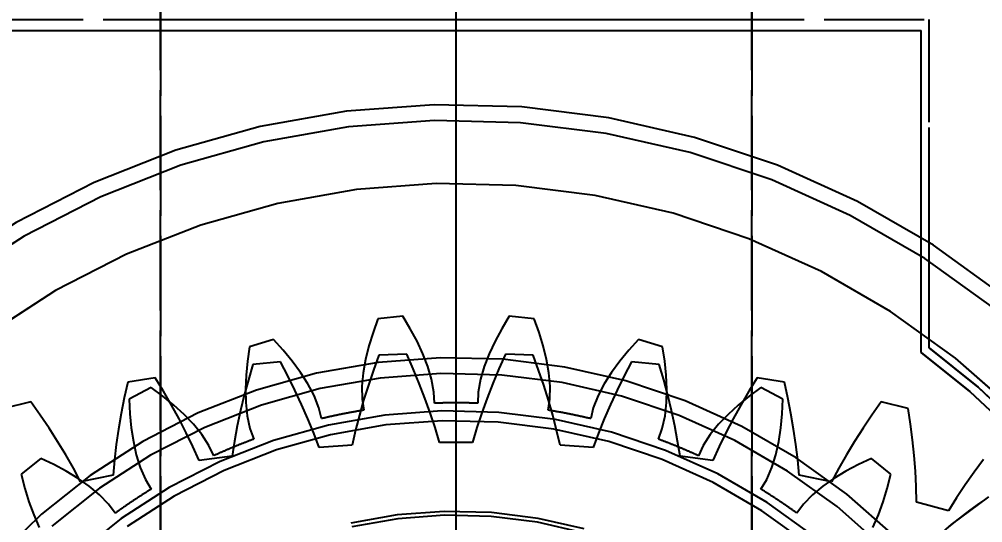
# Model space of a CAD drawing. Header units: millimetres. Extents: x -9 to 243, y -53 to 196.
# Drawn here: x 19.71 to 31.93, y 151.55 to 157.94 of the extents above; entities that cross this region are included whole.
import ezdxf

# ---------------------------------------------------------------- set-up
doc = ezdxf.new("R2010")
doc.units = ezdxf.units.MM
doc.linetypes.add('DASHED', pattern=[1.524, 1.27, -0.254])
for name, color, linetype in [('DIMS', 3, 'CONTINUOUS'), ('HIDDEN', 8, 'DASHED'), ('VISIBLE', 7, 'CONTINUOUS')]:
    doc.layers.add(name, color=color, linetype=linetype)
doc.styles.add('OpenSansCondensed-Light', font='OpenSansCondensed-Light.ttf')
doc.dimstyles.new('EZDXF', dxfattribs={"dimtxt": 0.25, "dimasz": 0.175, "dimexe": 0.375, "dimexo": 0.125, "dimgap": 0.1, "dimtad": 1, "dimlfac": 100, "dimzin": 12, "dimdsep": 46, "dimtxsty": 'OpenSansCondensed-Light', "dimblk": 'ARCHTICK', "dimcen": 2.5, "dimazin": 3, "dimtfac": 0.5, "dimtmove": 2, "dimatfit": 3})

# ---------------------------------------------------------------- blocks, each defined once
blk = doc.blocks.new('_ARCHTICK')
at = {"color": 0, "linetype": 'BYBLOCK', "const_width": 0.15}
blk.add_lwpolyline([(-0.5, -0.5), (0.5, 0.5)], dxfattribs=at)

msp = doc.modelspace()

# ---------------------------------------------------------------- linework, layer by layer
at = {"layer": 'HIDDEN'}
for points in [[(21.5, 157.94), (21.5, 158.24)], [(21.5, 158.24), (21.5, 151.2)], [(29, 158.24), (29, 151.2)], [(29, 157.94), (29, 158.24)], [(19.25, 157.94), (31.25, 157.94)], [(19.25, 157.94), (31.25, 157.94)], [(21.5, 151.2), (21.5, 157.94)], [(21.5, 157.94), (29, 157.94)], [(21.5, 157.94), (29, 157.94)], [(29, 151.2), (29, 157.94)], [(31.25, 155.10987), (31.25, 157.94)], [(31.25, 153.77487), (31.25, 157.94)], [(19.35, 157.8), (31.15, 157.8)], [(31.15, 153.71202), (31.15, 157.8)], [(32.20815, 154.42524), (31.30482, 155.07469), (30.34131, 155.63097), (29.32721, 156.08855), (28.27258, 156.44289), (27.18791, 156.69045), (26.08399, 156.82879), (24.97177, 156.85653), (23.86232, 156.77339), (22.76667, 156.5802), (21.69569, 156.27887), (20.66004, 155.87241), (19.67, 155.36484), (18.73542, 154.76123), (17.86559, 154.06756), (17.06914, 153.29073), (16.354, 152.43846), (15.72727, 151.51922)], [(32.08345, 154.26887), (31.19631, 154.90668), (30.25007, 155.453), (29.25414, 155.90238), (28.21841, 156.25036), (27.15318, 156.49349), (26.06904, 156.62935), (24.97676, 156.65659), (23.88719, 156.57494), (22.81117, 156.38521), (21.75939, 156.08928), (20.74229, 155.6901), (19.77, 155.19164), (18.85217, 154.59884), (17.99792, 153.9176), (17.21575, 153.15469), (16.51343, 152.3177), (15.89793, 151.41493)], [(32.34409, 152.97321), (31.58466, 153.64341), (30.76227, 154.23466), (29.8851, 154.7411), (28.96186, 155.15768), (28.00174, 155.48026), (27.01427, 155.70565), (26.00926, 155.83159), (24.9967, 155.85684), (23.98667, 155.78115), (22.98919, 155.60527), (22.01418, 155.33094), (21.07132, 154.9609), (20.17, 154.49882), (19.31916, 153.94929), (18.52727, 153.31778), (17.80219, 152.61056), (17.15113, 151.83465), (16.58056, 150.99778)], [(31.25, 153.89912), (31.25, 154.87178)], [(24.25857, 154.14198), (24.1966, 153.96943)], [(24.25857, 154.14198), (24.1966, 153.96943)], [(24.57543, 154.17319), (24.25857, 154.14198)], [(24.57543, 154.17319), (24.25857, 154.14198)], [(24.66988, 154.01605), (24.57543, 154.17319)], [(24.66988, 154.01605), (24.57543, 154.17319)], [(25.92457, 154.17319), (25.83012, 154.01605)], [(25.92457, 154.17319), (25.83012, 154.01605)], [(26.24143, 154.14198), (25.92457, 154.17319)], [(26.24143, 154.14198), (25.92457, 154.17319)], [(26.3034, 153.96943), (26.24143, 154.14198)], [(26.3034, 153.96943), (26.24143, 154.14198)], [(24.75459, 153.85748), (24.66988, 154.01605)], [(24.75459, 153.85748), (24.66988, 154.01605)], [(25.83012, 154.01605), (25.74541, 153.85748)], [(25.83012, 154.01605), (25.74541, 153.85748)], [(22.93535, 153.87878), (22.63067, 153.78635)], [(22.93535, 153.87878), (22.63067, 153.78635)], [(23.05864, 153.74308), (22.93535, 153.87878)], [(23.05864, 153.74308), (22.93535, 153.87878)], [(24.1966, 153.96943), (24.14445, 153.79739)], [(24.1966, 153.96943), (24.14445, 153.79739)], [(26.35555, 153.79739), (26.3034, 153.96943)], [(26.35555, 153.79739), (26.3034, 153.96943)], [(27.56465, 153.87878), (27.44136, 153.74308)], [(27.56465, 153.87878), (27.44136, 153.74308)], [(27.86933, 153.78635), (27.56465, 153.87878)], [(27.86933, 153.78635), (27.56465, 153.87878)], [(22.63067, 153.78635), (22.60355, 153.60503)], [(22.63067, 153.78635), (22.60355, 153.60503)], [(23.17266, 153.60409), (23.05864, 153.74308)], [(23.17266, 153.60409), (23.05864, 153.74308)], [(24.14445, 153.79739), (24.10281, 153.62618)], [(24.14445, 153.79739), (24.10281, 153.62618)], [(24.82883, 153.69769), (24.75459, 153.85748)], [(24.82883, 153.69769), (24.75459, 153.85748)], [(25.74541, 153.85748), (25.67117, 153.69769)], [(25.74541, 153.85748), (25.67117, 153.69769)], [(26.39719, 153.62618), (26.35555, 153.79739)], [(26.39719, 153.62618), (26.35555, 153.79739)], [(27.44136, 153.74308), (27.32734, 153.60409)], [(27.44136, 153.74308), (27.32734, 153.60409)], [(27.89645, 153.60503), (27.86933, 153.78635)], [(27.89645, 153.60503), (27.86933, 153.78635)], [(32.70194, 138.94188), (33.21478, 139.55461), (33.67737, 140.2061), (34.0868, 140.89224), (34.44049, 141.60872), (34.73619, 142.35101), (34.97206, 143.11442), (35.14659, 143.89415), (35.25869, 144.68526), (35.30765, 145.48278), (35.29317, 146.28167), (35.21533, 147.07689), (35.07462, 147.86342), (34.87194, 148.6363), (34.60856, 149.39066), (34.28614, 150.12174), (33.90671, 150.82493), (33.47268, 151.49578), (32.98678, 152.13008), (32.45206, 152.72381), (31.87192, 153.27323), (31.25, 153.77487)], [(30.80098, 151.39114), (30.20674, 151.91556), (29.56324, 152.37821), (28.87687, 152.77448), (28.15446, 153.10045), (27.40318, 153.35286), (26.6305, 153.52922), (25.8441, 153.62777), (25.0518, 153.64753), (24.26147, 153.5883), (23.48096, 153.45068), (22.71803, 153.23602), (21.98027, 152.94647), (21.275, 152.5849), (20.60924, 152.15491), (19.9896, 151.66076), (19.42224, 151.10737)], [(30.80098, 151.39114), (30.20674, 151.91556), (29.56324, 152.37821), (28.87687, 152.77448), (28.15446, 153.10045), (27.40318, 153.35286), (26.6305, 153.52922), (25.8441, 153.62777), (25.0518, 153.64753), (24.26147, 153.5883), (23.48096, 153.45068), (22.71803, 153.23602), (21.98027, 152.94647), (21.275, 152.5849), (20.60924, 152.15491), (19.9896, 151.66076), (19.42224, 151.10737)], [(24.10281, 153.62618), (24.07275, 153.45619)], [(24.10281, 153.62618), (24.07275, 153.45619)], [(24.27243, 153.68008), (24.20269, 153.48946)], [(24.27243, 153.68008), (24.20269, 153.48946)], [(24.6237, 153.69183), (24.27243, 153.68008)], [(24.6237, 153.69183), (24.27243, 153.68008)], [(24.70601, 153.50629), (24.6237, 153.69183)], [(24.70601, 153.50629), (24.6237, 153.69183)], [(24.89147, 153.53683), (24.82883, 153.69769)], [(24.89147, 153.53683), (24.82883, 153.69769)], [(25.67117, 153.69769), (25.60853, 153.53683)], [(25.67117, 153.69769), (25.60853, 153.53683)], [(25.8763, 153.69183), (25.79399, 153.50629)], [(25.8763, 153.69183), (25.79399, 153.50629)], [(26.22757, 153.68008), (25.8763, 153.69183)], [(26.22757, 153.68008), (25.8763, 153.69183)], [(26.29731, 153.48946), (26.22757, 153.68008)], [(26.29731, 153.48946), (26.22757, 153.68008)], [(26.42725, 153.45619), (26.39719, 153.62618)], [(26.42725, 153.45619), (26.39719, 153.62618)], [(32.07613, 138.46077), (32.63003, 139.02635), (33.13722, 139.63417), (33.59448, 140.2804), (33.99892, 140.96093), (34.34798, 141.67146), (34.63945, 142.40748), (34.87149, 143.16436), (35.04261, 143.93728), (35.15176, 144.72136), (35.19822, 145.51163), (35.18171, 146.3031), (35.10233, 147.09075), (34.96058, 147.86959), (34.75737, 148.63471), (34.49397, 149.38124), (34.17206, 150.10448), (33.79367, 150.79983), (33.3612, 151.4629), (32.87738, 152.08949), (32.34528, 152.67563), (31.76827, 153.21762), (31.15, 153.71202)], [(22.60355, 153.60503), (22.58597, 153.42612)], [(22.60355, 153.60503), (22.58597, 153.42612)], [(22.67292, 153.56124), (22.61607, 153.36638)], [(22.67292, 153.56124), (22.61607, 153.36638)], [(23.02262, 153.59642), (22.67292, 153.56124)], [(23.02262, 153.59642), (22.67292, 153.56124)], [(23.11714, 153.41679), (23.02262, 153.59642)], [(23.11714, 153.41679), (23.02262, 153.59642)], [(23.27665, 153.46185), (23.17266, 153.60409)], [(23.27665, 153.46185), (23.17266, 153.60409)], [(24.78347, 153.32039), (24.70601, 153.50629)], [(24.78347, 153.32039), (24.70601, 153.50629)], [(24.94046, 153.37504), (24.89147, 153.53683)], [(24.94046, 153.37504), (24.89147, 153.53683)], [(25.60853, 153.53683), (25.55954, 153.37504)], [(25.60853, 153.53683), (25.55954, 153.37504)], [(25.79399, 153.50629), (25.71653, 153.32039)], [(25.79399, 153.50629), (25.71653, 153.32039)], [(27.32734, 153.60409), (27.22335, 153.46185)], [(27.32734, 153.60409), (27.22335, 153.46185)], [(27.47738, 153.59642), (27.38286, 153.41679)], [(27.47738, 153.59642), (27.38286, 153.41679)], [(27.82708, 153.56124), (27.47738, 153.59642)], [(27.82708, 153.56124), (27.47738, 153.59642)], [(27.88393, 153.36638), (27.82708, 153.56124)], [(27.88393, 153.36638), (27.82708, 153.56124)], [(27.91403, 153.42612), (27.89645, 153.60503)], [(27.91403, 153.42612), (27.89645, 153.60503)], [(30.66134, 151.24797), (30.08205, 151.75919), (29.45473, 152.2102), (28.78563, 152.59651), (28.08139, 152.91427), (27.34901, 153.16034), (26.59577, 153.33226), (25.82916, 153.42833), (25.05679, 153.44759), (24.28634, 153.38985), (23.52546, 153.25569), (22.78173, 153.04644), (22.06252, 152.76417), (21.375, 152.4117), (20.72599, 151.99252), (20.12193, 151.5108)], [(30.66134, 151.24797), (30.08205, 151.75919), (29.45473, 152.2102), (28.78563, 152.59651), (28.08139, 152.91427), (27.34901, 153.16034), (26.59577, 153.33226), (25.82916, 153.42833), (25.05679, 153.44759), (24.28634, 153.38985), (23.52546, 153.25569), (22.78173, 153.04644), (22.06252, 152.76417), (21.375, 152.4117), (20.72599, 151.99252), (20.12193, 151.5108)], [(21.43149, 153.39428), (21.08492, 153.33582)], [(21.43149, 153.39428), (21.08492, 153.33582)], [(21.53779, 153.22137), (21.43149, 153.39428)], [(21.53779, 153.22137), (21.43149, 153.39428)], [(22.58597, 153.42612), (22.57853, 153.25008)], [(22.58597, 153.42612), (22.57853, 153.25008)], [(23.20684, 153.23649), (23.11714, 153.41679)], [(23.20684, 153.23649), (23.11714, 153.41679)], [(23.36947, 153.3163), (23.27665, 153.46185)], [(23.36947, 153.3163), (23.27665, 153.46185)], [(24.07275, 153.45619), (24.05627, 153.28796)], [(24.07275, 153.45619), (24.05627, 153.28796)], [(24.20269, 153.48946), (24.13782, 153.29881)], [(24.20269, 153.48946), (24.13782, 153.29881)], [(24.9696, 153.21231), (24.94046, 153.37504)], [(24.9696, 153.21231), (24.94046, 153.37504)], [(25.55954, 153.37504), (25.5304, 153.21231)], [(25.55954, 153.37504), (25.5304, 153.21231)], [(26.36218, 153.29881), (26.29731, 153.48946)], [(26.36218, 153.29881), (26.29731, 153.48946)], [(26.44373, 153.28796), (26.42725, 153.45619)], [(26.44373, 153.28796), (26.42725, 153.45619)], [(27.22335, 153.46185), (27.13053, 153.3163)], [(27.22335, 153.46185), (27.13053, 153.3163)], [(27.38286, 153.41679), (27.29316, 153.23649)], [(27.38286, 153.41679), (27.29316, 153.23649)], [(27.92147, 153.25008), (27.91403, 153.42612)], [(27.92147, 153.25008), (27.91403, 153.42612)], [(29.06851, 153.39428), (28.96221, 153.22137)], [(29.06851, 153.39428), (28.96221, 153.22137)], [(29.41508, 153.33582), (29.06851, 153.39428)], [(29.41508, 153.33582), (29.06851, 153.39428)], [(21.08492, 153.33582), (21.04121, 153.1376)], [(21.08492, 153.33582), (21.04121, 153.1376)], [(21.38423, 153.27006), (21.10343, 153.11997)], [(21.38423, 153.27006), (21.10343, 153.11997)], [(21.53162, 153.16102), (21.38423, 153.27006)], [(21.53162, 153.16102), (21.38423, 153.27006)], [(22.61607, 153.36638), (22.56408, 153.17182)], [(22.61607, 153.36638), (22.56408, 153.17182)], [(22.57853, 153.25008), (22.58221, 153.07749)], [(22.57853, 153.25008), (22.58221, 153.07749)], [(23.44908, 153.16718), (23.36947, 153.3163)], [(23.44908, 153.16718), (23.36947, 153.3163)], [(24.05627, 153.28796), (24.05943, 153.12267)], [(24.05627, 153.28796), (24.05943, 153.12267)], [(24.13782, 153.29881), (24.078, 153.10818)], [(24.13782, 153.29881), (24.078, 153.10818)], [(24.85589, 153.13419), (24.78347, 153.32039)], [(24.85589, 153.13419), (24.78347, 153.32039)], [(25.71653, 153.32039), (25.64411, 153.13419)], [(25.71653, 153.32039), (25.64411, 153.13419)], [(26.422, 153.10818), (26.36218, 153.29881)], [(26.422, 153.10818), (26.36218, 153.29881)], [(26.44057, 153.12267), (26.44373, 153.28796)], [(26.44057, 153.12267), (26.44373, 153.28796)], [(27.13053, 153.3163), (27.05092, 153.16718)], [(27.13053, 153.3163), (27.05092, 153.16718)], [(27.93592, 153.17182), (27.88393, 153.36638)], [(27.93592, 153.17182), (27.88393, 153.36638)], [(27.91779, 153.07749), (27.92147, 153.25008)], [(27.91779, 153.07749), (27.92147, 153.25008)], [(29.11577, 153.27006), (28.96838, 153.16102)], [(29.11577, 153.27006), (28.96838, 153.16102)], [(29.39657, 153.11997), (29.11577, 153.27006)], [(29.39657, 153.11997), (29.11577, 153.27006)], [(29.45879, 153.1376), (29.41508, 153.33582)], [(29.45879, 153.1376), (29.41508, 153.33582)], [(21.04121, 153.1376), (21.00233, 152.94001)], [(21.04121, 153.1376), (21.00233, 152.94001)], [(21.67056, 153.04695), (21.53162, 153.16102)], [(21.67056, 153.04695), (21.53162, 153.16102)], [(21.63934, 153.04746), (21.53779, 153.22137)], [(21.63934, 153.04746), (21.53779, 153.22137)], [(22.56408, 153.17182), (22.51712, 152.97762)], [(22.56408, 153.17182), (22.51712, 152.97762)], [(23.29154, 153.05553), (23.20684, 153.23649)], [(23.29154, 153.05553), (23.20684, 153.23649)], [(23.50941, 153.01326), (23.44908, 153.16718)], [(23.50941, 153.01326), (23.44908, 153.16718)], [(24.92302, 152.9477), (24.85589, 153.13419)], [(24.92302, 152.9477), (24.85589, 153.13419)], [(24.97492, 153.06987), (24.9696, 153.21231)], [(24.97492, 153.06987), (24.9696, 153.21231)], [(25.5304, 153.21231), (25.52508, 153.06987)], [(25.5304, 153.21231), (25.52508, 153.06987)], [(25.64411, 153.13419), (25.57698, 152.9477)], [(25.64411, 153.13419), (25.57698, 152.9477)], [(27.05092, 153.16718), (26.99059, 153.01326)], [(27.05092, 153.16718), (26.99059, 153.01326)], [(27.29316, 153.23649), (27.20846, 153.05553)], [(27.29316, 153.23649), (27.20846, 153.05553)], [(27.98288, 152.97762), (27.93592, 153.17182)], [(27.98288, 152.97762), (27.93592, 153.17182)], [(28.96838, 153.16102), (28.82944, 153.04695)], [(28.96838, 153.16102), (28.82944, 153.04695)], [(28.96221, 153.22137), (28.86066, 153.04746)], [(28.96221, 153.22137), (28.86066, 153.04746)], [(29.49767, 152.94001), (29.45879, 153.1376)], [(29.49767, 152.94001), (29.45879, 153.1376)], [(19.85741, 153.08632), (19.51552, 153.00484)], [(19.85741, 153.08632), (19.51552, 153.00484)], [(19.97503, 152.92089), (19.85741, 153.08632)], [(19.97503, 152.92089), (19.85741, 153.08632)], [(21.10343, 153.11997), (21.11221, 152.93684)], [(21.10343, 153.11997), (21.11221, 152.93684)], [(21.73593, 152.87256), (21.63934, 153.04746)], [(21.73593, 152.87256), (21.63934, 153.04746)], [(21.80031, 152.92773), (21.67056, 153.04695)], [(21.80031, 152.92773), (21.67056, 153.04695)], [(22.58221, 153.07749), (22.59887, 152.90927)], [(22.58221, 153.07749), (22.59887, 152.90927)], [(23.37098, 152.87395), (23.29154, 153.05553)], [(23.37098, 152.87395), (23.29154, 153.05553)], [(23.54241, 152.87459), (23.50941, 153.01326)], [(23.54241, 152.87459), (23.50941, 153.01326)], [(24.078, 153.10818), (24.02347, 152.91763)], [(24.078, 153.10818), (24.02347, 152.91763)], [(24.05943, 153.12267), (24.08201, 152.98192)], [(24.05943, 153.12267), (24.08201, 152.98192)], [(25.52508, 153.06987), (25.51635, 153.07019), (25.50762, 153.0705), (25.49889, 153.0708), (25.49016, 153.07109), (25.48143, 153.07137), (25.4727, 153.07164), (25.46397, 153.0719), (25.45524, 153.07214), (25.44651, 153.07238), (25.43778, 153.07261), (25.42905, 153.07283), (25.42031, 153.07303), (25.41158, 153.07323), (25.40285, 153.07342), (25.39412, 153.07359), (25.38538, 153.07376), (25.37665, 153.07391), (25.36791, 153.07406), (25.35918, 153.07419), (25.35045, 153.07432), (25.34171, 153.07443), (25.33298, 153.07453), (25.32424, 153.07463), (25.31551, 153.07471), (25.30678, 153.07478), (25.29804, 153.07484), (25.28931, 153.0749), (25.28057, 153.07494), (25.27184, 153.07497), (25.2631, 153.07499), (25.25437, 153.075), (25.24563, 153.075), (25.2369, 153.07499), (25.22816, 153.07497), (25.21943, 153.07494), (25.21069, 153.0749), (25.20196, 153.07484), (25.19322, 153.07478), (25.18449, 153.07471), (25.17576, 153.07463), (25.16702, 153.07453), (25.15829, 153.07443), (25.14955, 153.07432), (25.14082, 153.07419), (25.13209, 153.07406), (25.12335, 153.07391), (25.11462, 153.07376), (25.10588, 153.07359), (25.09715, 153.07342), (25.08842, 153.07323), (25.07969, 153.07303), (25.07095, 153.07283), (25.06222, 153.07261), (25.05349, 153.07238), (25.04476, 153.07214), (25.03603, 153.0719), (25.0273, 153.07164), (25.01857, 153.07137), (25.00984, 153.07109), (25.00111, 153.0708), (24.99238, 153.0705), (24.98365, 153.07019), (24.97492, 153.06987)], [(25.52508, 153.06987), (25.51635, 153.07019), (25.50762, 153.0705), (25.49889, 153.0708), (25.49016, 153.07109), (25.48143, 153.07137), (25.4727, 153.07164), (25.46397, 153.0719), (25.45524, 153.07214), (25.44651, 153.07238), (25.43778, 153.07261), (25.42905, 153.07283), (25.42031, 153.07303), (25.41158, 153.07323), (25.40285, 153.07342), (25.39412, 153.07359), (25.38538, 153.07376), (25.37665, 153.07391), (25.36791, 153.07406), (25.35918, 153.07419), (25.35045, 153.07432), (25.34171, 153.07443), (25.33298, 153.07453), (25.32424, 153.07463), (25.31551, 153.07471), (25.30678, 153.07478), (25.29804, 153.07484), (25.28931, 153.0749), (25.28057, 153.07494), (25.27184, 153.07497), (25.2631, 153.07499), (25.25437, 153.075), (25.24563, 153.075), (25.2369, 153.07499), (25.22816, 153.07497), (25.21943, 153.07494), (25.21069, 153.0749), (25.20196, 153.07484), (25.19322, 153.07478), (25.18449, 153.07471), (25.17576, 153.07463), (25.16702, 153.07453), (25.15829, 153.07443), (25.14955, 153.07432), (25.14082, 153.07419), (25.13209, 153.07406), (25.12335, 153.07391), (25.11462, 153.07376), (25.10588, 153.07359), (25.09715, 153.07342), (25.08842, 153.07323), (25.07969, 153.07303), (25.07095, 153.07283), (25.06222, 153.07261), (25.05349, 153.07238), (25.04476, 153.07214), (25.03603, 153.0719), (25.0273, 153.07164), (25.01857, 153.07137), (25.00984, 153.07109), (25.00111, 153.0708), (24.99238, 153.0705), (24.98365, 153.07019), (24.97492, 153.06987)], [(26.41799, 152.98192), (26.44057, 153.12267)], [(26.41799, 152.98192), (26.44057, 153.12267)], [(26.47653, 152.91763), (26.422, 153.10818)], [(26.47653, 152.91763), (26.422, 153.10818)], [(26.99059, 153.01326), (26.95759, 152.87459)], [(26.99059, 153.01326), (26.95759, 152.87459)], [(27.20846, 153.05553), (27.12902, 152.87395)], [(27.20846, 153.05553), (27.12902, 152.87395)], [(27.90113, 152.90927), (27.91779, 153.07749)], [(27.90113, 152.90927), (27.91779, 153.07749)], [(28.82944, 153.04695), (28.69969, 152.92773)], [(28.82944, 153.04695), (28.69969, 152.92773)], [(28.86066, 153.04746), (28.76407, 152.87256)], [(28.86066, 153.04746), (28.76407, 152.87256)], [(29.38779, 152.93684), (29.39657, 153.11997)], [(29.38779, 152.93684), (29.39657, 153.11997)], [(30.64259, 153.08632), (30.52497, 152.92089)], [(30.64259, 153.08632), (30.52497, 152.92089)], [(30.98448, 153.00484), (30.64259, 153.08632)], [(30.98448, 153.00484), (30.64259, 153.08632)], [(31.01485, 152.80415), (30.98448, 153.00484)], [(31.01485, 152.80415), (30.98448, 153.00484)], [(20.08797, 152.75415), (19.97503, 152.92089)], [(20.08797, 152.75415), (19.97503, 152.92089)], [(29.78543, 151.38725), (29.19662, 151.81057), (28.5686, 152.17316), (27.90759, 152.47142), (27.22017, 152.70238), (26.51316, 152.86375), (25.79361, 152.95392), (25.06865, 152.972), (24.34549, 152.91781), (23.63132, 152.79188), (22.93324, 152.59547), (22.25819, 152.33053), (21.61287, 151.9997), (21.00369, 151.60625), (20.43672, 151.15411)], [(21.00233, 152.94001), (20.96845, 152.74311)], [(21.00233, 152.94001), (20.96845, 152.74311)], [(21.11221, 152.93684), (21.12987, 152.75794)], [(21.11221, 152.93684), (21.12987, 152.75794)], [(21.91974, 152.80308), (21.80031, 152.92773)], [(21.91974, 152.80308), (21.80031, 152.92773)], [(22.51712, 152.97762), (22.47545, 152.78385)], [(22.51712, 152.97762), (22.47545, 152.78385)], [(22.59887, 152.90927), (22.63422, 152.74777)], [(22.59887, 152.90927), (22.63422, 152.74777)], [(24.08201, 152.98192), (24.07338, 152.98054), (24.06476, 152.97914), (24.05614, 152.97773), (24.04752, 152.97631), (24.0389, 152.97488), (24.03029, 152.97344), (24.02168, 152.97199), (24.01306, 152.97053), (24.00445, 152.96906), (23.99585, 152.96758), (23.98724, 152.96609), (23.97863, 152.96459), (23.97003, 152.96308), (23.96143, 152.96156), (23.95283, 152.96003), (23.94423, 152.95848), (23.93564, 152.95693), (23.92704, 152.95537), (23.91845, 152.9538), (23.90986, 152.95222), (23.90127, 152.95062), (23.89268, 152.94902), (23.8841, 152.94741), (23.87552, 152.94579), (23.86694, 152.94415), (23.85836, 152.94251), (23.84978, 152.94086), (23.84121, 152.93919), (23.83263, 152.93752), (23.82406, 152.93584), (23.81549, 152.93414), (23.80693, 152.93244), (23.79836, 152.93072), (23.7898, 152.929), (23.78124, 152.92727), (23.77268, 152.92552), (23.76412, 152.92377), (23.75557, 152.922), (23.74701, 152.92023), (23.73846, 152.91844), (23.72992, 152.91665), (23.72137, 152.91484), (23.71283, 152.91302), (23.70428, 152.9112), (23.69574, 152.90936), (23.68721, 152.90752), (23.67867, 152.90566), (23.67014, 152.90379), (23.66161, 152.90192), (23.65308, 152.90003), (23.64455, 152.89814), (23.63603, 152.89623), (23.62751, 152.89431), (23.61899, 152.89239), (23.61047, 152.89045), (23.60195, 152.8885), (23.59344, 152.88655), (23.58493, 152.88458), (23.57642, 152.8826), (23.56792, 152.88061), (23.55941, 152.87862), (23.55091, 152.87661), (23.54241, 152.87459)], [(24.08201, 152.98192), (24.07338, 152.98054), (24.06476, 152.97914), (24.05614, 152.97773), (24.04752, 152.97631), (24.0389, 152.97488), (24.03029, 152.97344), (24.02168, 152.97199), (24.01306, 152.97053), (24.00445, 152.96906), (23.99585, 152.96758), (23.98724, 152.96609), (23.97863, 152.96459), (23.97003, 152.96308), (23.96143, 152.96156), (23.95283, 152.96003), (23.94423, 152.95848), (23.93564, 152.95693), (23.92704, 152.95537), (23.91845, 152.9538), (23.90986, 152.95222), (23.90127, 152.95062), (23.89268, 152.94902), (23.8841, 152.94741), (23.87552, 152.94579), (23.86694, 152.94415), (23.85836, 152.94251), (23.84978, 152.94086), (23.84121, 152.93919), (23.83263, 152.93752), (23.82406, 152.93584), (23.81549, 152.93414), (23.80693, 152.93244), (23.79836, 152.93072), (23.7898, 152.929), (23.78124, 152.92727), (23.77268, 152.92552), (23.76412, 152.92377), (23.75557, 152.922), (23.74701, 152.92023), (23.73846, 152.91844), (23.72992, 152.91665), (23.72137, 152.91484), (23.71283, 152.91302), (23.70428, 152.9112), (23.69574, 152.90936), (23.68721, 152.90752), (23.67867, 152.90566), (23.67014, 152.90379), (23.66161, 152.90192), (23.65308, 152.90003), (23.64455, 152.89814), (23.63603, 152.89623), (23.62751, 152.89431), (23.61899, 152.89239), (23.61047, 152.89045), (23.60195, 152.8885), (23.59344, 152.88655), (23.58493, 152.88458), (23.57642, 152.8826), (23.56792, 152.88061), (23.55941, 152.87862), (23.55091, 152.87661), (23.54241, 152.87459)], [(24.02347, 152.91763), (23.97454, 152.7272)], [(24.02347, 152.91763), (23.97454, 152.7272)], [(24.98456, 152.76097), (24.92302, 152.9477)], [(24.98456, 152.76097), (24.92302, 152.9477)], [(25.57698, 152.9477), (25.51544, 152.76097)], [(25.57698, 152.9477), (25.51544, 152.76097)], [(26.95759, 152.87459), (26.94909, 152.87661), (26.94059, 152.87862), (26.93208, 152.88061), (26.92358, 152.8826), (26.91507, 152.88458), (26.90656, 152.88655), (26.89805, 152.8885), (26.88953, 152.89045), (26.88101, 152.89239), (26.87249, 152.89431), (26.86397, 152.89623), (26.85545, 152.89814), (26.84692, 152.90003), (26.83839, 152.90192), (26.82986, 152.90379), (26.82133, 152.90566), (26.81279, 152.90752), (26.80426, 152.90936), (26.79572, 152.9112), (26.78717, 152.91302), (26.77863, 152.91484), (26.77008, 152.91665), (26.76154, 152.91844), (26.75299, 152.92023), (26.74443, 152.922), (26.73588, 152.92377), (26.72732, 152.92552), (26.71876, 152.92727), (26.7102, 152.929), (26.70164, 152.93072), (26.69307, 152.93244), (26.68451, 152.93414), (26.67594, 152.93584), (26.66737, 152.93752), (26.65879, 152.93919), (26.65022, 152.94086), (26.64164, 152.94251), (26.63306, 152.94415), (26.62448, 152.94579), (26.6159, 152.94741), (26.60732, 152.94902), (26.59873, 152.95062), (26.59014, 152.95222), (26.58155, 152.9538), (26.57296, 152.95537), (26.56436, 152.95693), (26.55577, 152.95848), (26.54717, 152.96003), (26.53857, 152.96156), (26.52997, 152.96308), (26.52137, 152.96459), (26.51276, 152.96609), (26.50415, 152.96758), (26.49555, 152.96906), (26.48694, 152.97053), (26.47832, 152.97199), (26.46971, 152.97344), (26.4611, 152.97488), (26.45248, 152.97631), (26.44386, 152.97773), (26.43524, 152.97914), (26.42662, 152.98054), (26.41799, 152.98192)], [(26.95759, 152.87459), (26.94909, 152.87661), (26.94059, 152.87862), (26.93208, 152.88061), (26.92358, 152.8826), (26.91507, 152.88458), (26.90656, 152.88655), (26.89805, 152.8885), (26.88953, 152.89045), (26.88101, 152.89239), (26.87249, 152.89431), (26.86397, 152.89623), (26.85545, 152.89814), (26.84692, 152.90003), (26.83839, 152.90192), (26.82986, 152.90379), (26.82133, 152.90566), (26.81279, 152.90752), (26.80426, 152.90936), (26.79572, 152.9112), (26.78717, 152.91302), (26.77863, 152.91484), (26.77008, 152.91665), (26.76154, 152.91844), (26.75299, 152.92023), (26.74443, 152.922), (26.73588, 152.92377), (26.72732, 152.92552), (26.71876, 152.92727), (26.7102, 152.929), (26.70164, 152.93072), (26.69307, 152.93244), (26.68451, 152.93414), (26.67594, 152.93584), (26.66737, 152.93752), (26.65879, 152.93919), (26.65022, 152.94086), (26.64164, 152.94251), (26.63306, 152.94415), (26.62448, 152.94579), (26.6159, 152.94741), (26.60732, 152.94902), (26.59873, 152.95062), (26.59014, 152.95222), (26.58155, 152.9538), (26.57296, 152.95537), (26.56436, 152.95693), (26.55577, 152.95848), (26.54717, 152.96003), (26.53857, 152.96156), (26.52997, 152.96308), (26.52137, 152.96459), (26.51276, 152.96609), (26.50415, 152.96758), (26.49555, 152.96906), (26.48694, 152.97053), (26.47832, 152.97199), (26.46971, 152.97344), (26.4611, 152.97488), (26.45248, 152.97631), (26.44386, 152.97773), (26.43524, 152.97914), (26.42662, 152.98054), (26.41799, 152.98192)], [(26.52546, 152.7272), (26.47653, 152.91763)], [(26.52546, 152.7272), (26.47653, 152.91763)], [(27.86578, 152.74777), (27.90113, 152.90927)], [(27.86578, 152.74777), (27.90113, 152.90927)], [(28.02455, 152.78385), (27.98288, 152.97762)], [(28.02455, 152.78385), (27.98288, 152.97762)], [(28.69969, 152.92773), (28.58026, 152.80308)], [(28.69969, 152.92773), (28.58026, 152.80308)], [(29.37013, 152.75794), (29.38779, 152.93684)], [(29.37013, 152.75794), (29.38779, 152.93684)], [(29.53155, 152.74311), (29.49767, 152.94001)], [(29.53155, 152.74311), (29.49767, 152.94001)], [(30.52497, 152.92089), (30.41203, 152.75415)], [(30.52497, 152.92089), (30.41203, 152.75415)], [(29.70795, 151.2901), (29.12921, 151.70619), (28.51191, 152.06258), (27.86219, 152.35575), (27.18651, 152.58276), (26.49158, 152.74138), (25.78432, 152.83001), (25.07175, 152.84778), (24.36094, 152.79451), (23.65898, 152.67073), (22.97282, 152.47768), (22.3093, 152.21727), (21.675, 151.89208), (21.07623, 151.50536)], [(21.82732, 152.69669), (21.73593, 152.87256)], [(21.82732, 152.69669), (21.73593, 152.87256)], [(22.02691, 152.67236), (21.91974, 152.80308)], [(22.02691, 152.67236), (21.91974, 152.80308)], [(22.47545, 152.78385), (22.43934, 152.59059)], [(22.47545, 152.78385), (22.43934, 152.59059)], [(23.44485, 152.69175), (23.37098, 152.87395)], [(23.44485, 152.69175), (23.37098, 152.87395)], [(25.04011, 152.57404), (24.98456, 152.76097)], [(25.04011, 152.57404), (24.98456, 152.76097)], [(25.51544, 152.76097), (25.45989, 152.57404)], [(25.51544, 152.76097), (25.45989, 152.57404)], [(27.12902, 152.87395), (27.05515, 152.69175)], [(27.12902, 152.87395), (27.05515, 152.69175)], [(28.06066, 152.59059), (28.02455, 152.78385)], [(28.06066, 152.59059), (28.02455, 152.78385)], [(28.58026, 152.80308), (28.47309, 152.67236)], [(28.58026, 152.80308), (28.47309, 152.67236)], [(28.76407, 152.87256), (28.67268, 152.69669)], [(28.76407, 152.87256), (28.67268, 152.69669)], [(31.04045, 152.6044), (31.01485, 152.80415)], [(31.04045, 152.6044), (31.01485, 152.80415)], [(20.19602, 152.5861), (20.08797, 152.75415)], [(20.19602, 152.5861), (20.08797, 152.75415)], [(20.96845, 152.74311), (20.93981, 152.54699)], [(20.96845, 152.74311), (20.93981, 152.54699)], [(21.12987, 152.75794), (21.15691, 152.58383)], [(21.12987, 152.75794), (21.15691, 152.58383)], [(21.9132, 152.51983), (21.82732, 152.69669)], [(21.9132, 152.51983), (21.82732, 152.69669)], [(22.11611, 152.53317), (22.02691, 152.67236)], [(22.11611, 152.53317), (22.02691, 152.67236)], [(22.63422, 152.74777), (22.68382, 152.61414)], [(22.63422, 152.74777), (22.68382, 152.61414)], [(23.51276, 152.50894), (23.44485, 152.69175)], [(23.51276, 152.50894), (23.44485, 152.69175)], [(23.97454, 152.7272), (23.9316, 152.53698)], [(23.97454, 152.7272), (23.9316, 152.53698)], [(26.5684, 152.53698), (26.52546, 152.7272)], [(26.5684, 152.53698), (26.52546, 152.7272)], [(27.05515, 152.69175), (26.98724, 152.50894)], [(27.05515, 152.69175), (26.98724, 152.50894)], [(27.81618, 152.61414), (27.86578, 152.74777)], [(27.81618, 152.61414), (27.86578, 152.74777)], [(28.47309, 152.67236), (28.38389, 152.53317)], [(28.47309, 152.67236), (28.38389, 152.53317)], [(28.67268, 152.69669), (28.5868, 152.51983)], [(28.67268, 152.69669), (28.5868, 152.51983)], [(29.34309, 152.58383), (29.37013, 152.75794)], [(29.34309, 152.58383), (29.37013, 152.75794)], [(29.56019, 152.54699), (29.53155, 152.74311)], [(29.56019, 152.54699), (29.53155, 152.74311)], [(30.41203, 152.75415), (30.30398, 152.5861)], [(30.41203, 152.75415), (30.30398, 152.5861)], [(20.29896, 152.41673), (20.19602, 152.5861)], [(20.29896, 152.41673), (20.19602, 152.5861)], [(20.93981, 152.54699), (20.9167, 152.35174)], [(20.93981, 152.54699), (20.9167, 152.35174)], [(21.15691, 152.58383), (21.19419, 152.41527)], [(21.15691, 152.58383), (21.19419, 152.41527)], [(21.99318, 152.34197), (21.9132, 152.51983)], [(21.99318, 152.34197), (21.9132, 152.51983)], [(22.17553, 152.4036), (22.11611, 152.53317)], [(22.17553, 152.4036), (22.11611, 152.53317)], [(22.68382, 152.61414), (22.67563, 152.6111), (22.66745, 152.60804), (22.65927, 152.60498), (22.65109, 152.6019), (22.64292, 152.59882), (22.63475, 152.59573), (22.62658, 152.59263), (22.61842, 152.58952), (22.61026, 152.58639), (22.60211, 152.58326), (22.59396, 152.58012), (22.58581, 152.57697), (22.57767, 152.57381), (22.56953, 152.57064), (22.56139, 152.56746), (22.55326, 152.56427), (22.54513, 152.56107), (22.53701, 152.55786), (22.52889, 152.55465), (22.52077, 152.55142), (22.51266, 152.54818), (22.50455, 152.54493), (22.49645, 152.54168), (22.48834, 152.53841), (22.48025, 152.53514), (22.47215, 152.53185), (22.46406, 152.52856), (22.45598, 152.52525), (22.4479, 152.52194), (22.43982, 152.51861), (22.43175, 152.51528), (22.42368, 152.51194), (22.41561, 152.50859), (22.40755, 152.50523), (22.39949, 152.50185), (22.39144, 152.49847), (22.38339, 152.49508), (22.37534, 152.49168), (22.3673, 152.48827), (22.35926, 152.48485), (22.35123, 152.48143), (22.3432, 152.47799), (22.33517, 152.47454), (22.32715, 152.47108), (22.31913, 152.46762), (22.31112, 152.46414), (22.30311, 152.46066), (22.2951, 152.45716), (22.2871, 152.45366), (22.27911, 152.45014), (22.27111, 152.44662), (22.26312, 152.44309), (22.25514, 152.43954), (22.24716, 152.43599), (22.23918, 152.43243), (22.23121, 152.42886), (22.22325, 152.42528), (22.21528, 152.42169), (22.20732, 152.41809), (22.19937, 152.41448), (22.19142, 152.41086), (22.18347, 152.40724), (22.17553, 152.4036)], [(22.68382, 152.61414), (22.67563, 152.6111), (22.66745, 152.60804), (22.65927, 152.60498), (22.65109, 152.6019), (22.64292, 152.59882), (22.63475, 152.59573), (22.62658, 152.59263), (22.61842, 152.58952), (22.61026, 152.58639), (22.60211, 152.58326), (22.59396, 152.58012), (22.58581, 152.57697), (22.57767, 152.57381), (22.56953, 152.57064), (22.56139, 152.56746), (22.55326, 152.56427), (22.54513, 152.56107), (22.53701, 152.55786), (22.52889, 152.55465), (22.52077, 152.55142), (22.51266, 152.54818), (22.50455, 152.54493), (22.49645, 152.54168), (22.48834, 152.53841), (22.48025, 152.53514), (22.47215, 152.53185), (22.46406, 152.52856), (22.45598, 152.52525), (22.4479, 152.52194), (22.43982, 152.51861), (22.43175, 152.51528), (22.42368, 152.51194), (22.41561, 152.50859), (22.40755, 152.50523), (22.39949, 152.50185), (22.39144, 152.49847), (22.38339, 152.49508), (22.37534, 152.49168), (22.3673, 152.48827), (22.35926, 152.48485), (22.35123, 152.48143), (22.3432, 152.47799), (22.33517, 152.47454), (22.32715, 152.47108), (22.31913, 152.46762), (22.31112, 152.46414), (22.30311, 152.46066), (22.2951, 152.45716), (22.2871, 152.45366), (22.27911, 152.45014), (22.27111, 152.44662), (22.26312, 152.44309), (22.25514, 152.43954), (22.24716, 152.43599), (22.23918, 152.43243), (22.23121, 152.42886), (22.22325, 152.42528), (22.21528, 152.42169), (22.20732, 152.41809), (22.19937, 152.41448), (22.19142, 152.41086), (22.18347, 152.40724), (22.17553, 152.4036)], [(22.43934, 152.59059), (22.4092, 152.39792)], [(22.43934, 152.59059), (22.4092, 152.39792)], [(23.9316, 152.53698), (23.51276, 152.50894)], [(23.9316, 152.53698), (23.51276, 152.50894)], [(25.45989, 152.57404), (25.04011, 152.57404)], [(25.45989, 152.57404), (25.04011, 152.57404)], [(26.98724, 152.50894), (26.5684, 152.53698)], [(26.98724, 152.50894), (26.5684, 152.53698)], [(28.32447, 152.4036), (28.31653, 152.40724), (28.30858, 152.41086), (28.30063, 152.41448), (28.29268, 152.41809), (28.28472, 152.42169), (28.27675, 152.42528), (28.26879, 152.42886), (28.26082, 152.43243), (28.25284, 152.43599), (28.24486, 152.43954), (28.23688, 152.44309), (28.22889, 152.44662), (28.22089, 152.45014), (28.2129, 152.45366), (28.2049, 152.45716), (28.19689, 152.46066), (28.18888, 152.46414), (28.18087, 152.46762), (28.17285, 152.47108), (28.16483, 152.47454), (28.1568, 152.47799), (28.14877, 152.48143), (28.14074, 152.48485), (28.1327, 152.48827), (28.12466, 152.49168), (28.11661, 152.49508), (28.10856, 152.49847), (28.10051, 152.50185), (28.09245, 152.50523), (28.08439, 152.50859), (28.07632, 152.51194), (28.06825, 152.51528), (28.06018, 152.51861), (28.0521, 152.52194), (28.04402, 152.52525), (28.03594, 152.52856), (28.02785, 152.53185), (28.01975, 152.53514), (28.01166, 152.53841), (28.00355, 152.54168), (27.99545, 152.54493), (27.98734, 152.54818), (27.97923, 152.55142), (27.97111, 152.55465), (27.96299, 152.55786), (27.95487, 152.56107), (27.94674, 152.56427), (27.93861, 152.56746), (27.93047, 152.57064), (27.92233, 152.57381), (27.91419, 152.57697), (27.90604, 152.58012), (27.89789, 152.58326), (27.88974, 152.58639), (27.88158, 152.58952), (27.87342, 152.59263), (27.86525, 152.59573), (27.85708, 152.59882), (27.84891, 152.6019), (27.84073, 152.60498), (27.83255, 152.60804), (27.82437, 152.6111), (27.81618, 152.61414)], [(28.32447, 152.4036), (28.31653, 152.40724), (28.30858, 152.41086), (28.30063, 152.41448), (28.29268, 152.41809), (28.28472, 152.42169), (28.27675, 152.42528), (28.26879, 152.42886), (28.26082, 152.43243), (28.25284, 152.43599), (28.24486, 152.43954), (28.23688, 152.44309), (28.22889, 152.44662), (28.22089, 152.45014), (28.2129, 152.45366), (28.2049, 152.45716), (28.19689, 152.46066), (28.18888, 152.46414), (28.18087, 152.46762), (28.17285, 152.47108), (28.16483, 152.47454), (28.1568, 152.47799), (28.14877, 152.48143), (28.14074, 152.48485), (28.1327, 152.48827), (28.12466, 152.49168), (28.11661, 152.49508), (28.10856, 152.49847), (28.10051, 152.50185), (28.09245, 152.50523), (28.08439, 152.50859), (28.07632, 152.51194), (28.06825, 152.51528), (28.06018, 152.51861), (28.0521, 152.52194), (28.04402, 152.52525), (28.03594, 152.52856), (28.02785, 152.53185), (28.01975, 152.53514), (28.01166, 152.53841), (28.00355, 152.54168), (27.99545, 152.54493), (27.98734, 152.54818), (27.97923, 152.55142), (27.97111, 152.55465), (27.96299, 152.55786), (27.95487, 152.56107), (27.94674, 152.56427), (27.93861, 152.56746), (27.93047, 152.57064), (27.92233, 152.57381), (27.91419, 152.57697), (27.90604, 152.58012), (27.89789, 152.58326), (27.88974, 152.58639), (27.88158, 152.58952), (27.87342, 152.59263), (27.86525, 152.59573), (27.85708, 152.59882), (27.84891, 152.6019), (27.84073, 152.60498), (27.83255, 152.60804), (27.82437, 152.6111), (27.81618, 152.61414)], [(28.0908, 152.39792), (28.06066, 152.59059)], [(28.0908, 152.39792), (28.06066, 152.59059)], [(28.38389, 152.53317), (28.32447, 152.4036)], [(28.38389, 152.53317), (28.32447, 152.4036)], [(28.5868, 152.51983), (28.50682, 152.34197)], [(28.5868, 152.51983), (28.50682, 152.34197)], [(29.30581, 152.41527), (29.34309, 152.58383)], [(29.30581, 152.41527), (29.34309, 152.58383)], [(29.5833, 152.35174), (29.56019, 152.54699)], [(29.5833, 152.35174), (29.56019, 152.54699)], [(30.30398, 152.5861), (30.20104, 152.41673)], [(30.30398, 152.5861), (30.20104, 152.41673)], [(31.0611, 152.40567), (31.04045, 152.6044)], [(31.0611, 152.40567), (31.04045, 152.6044)], [(20.39646, 152.246), (20.29896, 152.41673)], [(20.39646, 152.246), (20.29896, 152.41673)], [(21.19419, 152.41527), (21.24335, 152.25354)], [(21.19419, 152.41527), (21.24335, 152.25354)], [(22.4092, 152.39792), (21.99318, 152.34197)], [(22.4092, 152.39792), (21.99318, 152.34197)], [(28.50682, 152.34197), (28.0908, 152.39792)], [(28.50682, 152.34197), (28.0908, 152.39792)], [(29.25665, 152.25354), (29.30581, 152.41527)], [(29.25665, 152.25354), (29.30581, 152.41527)], [(30.20104, 152.41673), (30.10354, 152.246)], [(30.20104, 152.41673), (30.10354, 152.246)], [(31.07657, 152.20808), (31.0611, 152.40567)], [(31.07657, 152.20808), (31.0611, 152.40567)], [(19.98166, 152.37043), (19.73554, 152.16844)], [(19.98166, 152.37043), (19.73554, 152.16844)], [(20.1475, 152.29224), (19.98166, 152.37043)], [(20.1475, 152.29224), (19.98166, 152.37043)], [(20.30602, 152.20746), (20.1475, 152.29224)], [(20.30602, 152.20746), (20.1475, 152.29224)], [(20.9167, 152.35174), (20.89949, 152.15749)], [(20.9167, 152.35174), (20.89949, 152.15749)], [(29.60051, 152.15749), (29.5833, 152.35174)], [(29.60051, 152.15749), (29.5833, 152.35174)], [(30.3525, 152.29224), (30.19398, 152.20746)], [(30.3525, 152.29224), (30.19398, 152.20746)], [(30.51834, 152.37043), (30.3525, 152.29224)], [(30.51834, 152.37043), (30.3525, 152.29224)], [(30.76446, 152.16844), (30.51834, 152.37043)], [(30.76446, 152.16844), (30.51834, 152.37043)], [(31.94035, 152.35789), (31.82131, 152.19743)], [(31.94035, 152.35789), (31.82131, 152.19743)], [(19.73554, 152.16844), (19.77988, 151.99054)], [(19.73554, 152.16844), (19.77988, 151.99054)], [(20.45653, 152.11584), (20.30602, 152.20746)], [(20.45653, 152.11584), (20.30602, 152.20746)], [(20.48813, 152.07387), (20.39646, 152.246)], [(20.48813, 152.07387), (20.39646, 152.246)], [(20.89949, 152.15749), (20.48813, 152.07387)], [(20.89949, 152.15749), (20.48813, 152.07387)], [(21.24335, 152.25354), (21.30953, 152.10204)], [(21.24335, 152.25354), (21.30953, 152.10204)], [(29.19047, 152.10204), (29.25665, 152.25354)], [(29.19047, 152.10204), (29.25665, 152.25354)], [(30.01187, 152.07387), (29.60051, 152.15749)], [(30.01187, 152.07387), (29.60051, 152.15749)], [(30.10354, 152.246), (30.01187, 152.07387)], [(30.10354, 152.246), (30.01187, 152.07387)], [(30.19398, 152.20746), (30.04347, 152.11584)], [(30.19398, 152.20746), (30.04347, 152.11584)], [(30.72012, 151.99054), (30.76446, 152.16844)], [(30.72012, 151.99054), (30.76446, 152.16844)], [(31.0866, 152.01172), (31.07657, 152.20808)], [(31.0866, 152.01172), (31.07657, 152.20808)], [(31.82131, 152.19743), (31.7073, 152.0353)], [(31.82131, 152.19743), (31.7073, 152.0353)], [(20.59799, 152.0169), (20.45653, 152.11584)], [(20.59799, 152.0169), (20.45653, 152.11584)], [(21.30953, 152.10204), (21.38424, 151.98065)], [(21.30953, 152.10204), (21.38424, 151.98065)], [(29.11576, 151.98065), (29.19047, 152.10204)], [(29.11576, 151.98065), (29.19047, 152.10204)], [(30.04347, 152.11584), (29.90201, 152.0169)], [(30.04347, 152.11584), (29.90201, 152.0169)], [(31.7073, 152.0353), (31.59861, 151.87147)], [(31.7073, 152.0353), (31.59861, 151.87147)], [(19.77988, 151.99054), (19.8321, 151.81852)], [(19.77988, 151.99054), (19.8321, 151.81852)], [(20.7286, 151.90959), (20.59799, 152.0169)], [(20.7286, 151.90959), (20.59799, 152.0169)], [(20.84324, 151.79048), (20.7286, 151.90959)], [(20.84324, 151.79048), (20.7286, 151.90959)], [(21.38424, 151.98065), (21.37681, 151.97607), (21.36938, 151.97147), (21.36195, 151.96687), (21.35453, 151.96226), (21.34712, 151.95765), (21.33971, 151.95302), (21.33231, 151.94838), (21.32491, 151.94374), (21.31752, 151.93909), (21.31013, 151.93442), (21.30275, 151.92975), (21.29537, 151.92507), (21.288, 151.92039), (21.28064, 151.91569), (21.27328, 151.91098), (21.26593, 151.90627), (21.25858, 151.90155), (21.25124, 151.89681), (21.2439, 151.89207), (21.23657, 151.88733), (21.22924, 151.88257), (21.22192, 151.8778), (21.21461, 151.87303), (21.2073, 151.86824), (21.2, 151.86345), (21.1927, 151.85865), (21.18541, 151.85384), (21.17812, 151.84902), (21.17084, 151.84419), (21.16357, 151.83936), (21.1563, 151.83451), (21.14904, 151.82966), (21.14178, 151.8248), (21.13453, 151.81993), (21.12729, 151.81505), (21.12005, 151.81016), (21.11281, 151.80527), (21.10558, 151.80036), (21.09836, 151.79545), (21.09115, 151.79053), (21.08393, 151.7856), (21.07673, 151.78066), (21.06953, 151.77571), (21.06234, 151.77076), (21.05515, 151.76579), (21.04797, 151.76082), (21.04079, 151.75584), (21.03362, 151.75085), (21.02646, 151.74585), (21.0193, 151.74085), (21.01215, 151.73583), (21.00501, 151.73081), (20.99787, 151.72578), (20.99073, 151.72074), (20.9836, 151.71569), (20.97648, 151.71063), (20.96937, 151.70556), (20.96226, 151.70049), (20.95515, 151.69541), (20.94806, 151.69032), (20.94096, 151.68522), (20.93388, 151.68011), (20.9268, 151.67499)], [(21.38424, 151.98065), (21.37681, 151.97607), (21.36938, 151.97147), (21.36195, 151.96687), (21.35453, 151.96226), (21.34712, 151.95765), (21.33971, 151.95302), (21.33231, 151.94838), (21.32491, 151.94374), (21.31752, 151.93909), (21.31013, 151.93442), (21.30275, 151.92975), (21.29537, 151.92507), (21.288, 151.92039), (21.28064, 151.91569), (21.27328, 151.91098), (21.26593, 151.90627), (21.25858, 151.90155), (21.25124, 151.89681), (21.2439, 151.89207), (21.23657, 151.88733), (21.22924, 151.88257), (21.22192, 151.8778), (21.21461, 151.87303), (21.2073, 151.86824), (21.2, 151.86345), (21.1927, 151.85865), (21.18541, 151.85384), (21.17812, 151.84902), (21.17084, 151.84419), (21.16357, 151.83936), (21.1563, 151.83451), (21.14904, 151.82966), (21.14178, 151.8248), (21.13453, 151.81993), (21.12729, 151.81505), (21.12005, 151.81016), (21.11281, 151.80527), (21.10558, 151.80036), (21.09836, 151.79545), (21.09115, 151.79053), (21.08393, 151.7856), (21.07673, 151.78066), (21.06953, 151.77571), (21.06234, 151.77076), (21.05515, 151.76579), (21.04797, 151.76082), (21.04079, 151.75584), (21.03362, 151.75085), (21.02646, 151.74585), (21.0193, 151.74085), (21.01215, 151.73583), (21.00501, 151.73081), (20.99787, 151.72578), (20.99073, 151.72074), (20.9836, 151.71569), (20.97648, 151.71063), (20.96937, 151.70556), (20.96226, 151.70049), (20.95515, 151.69541), (20.94806, 151.69032), (20.94096, 151.68522), (20.93388, 151.68011), (20.9268, 151.67499)], [(29.5732, 151.67499), (29.56612, 151.68011), (29.55904, 151.68522), (29.55194, 151.69032), (29.54485, 151.69541), (29.53774, 151.70049), (29.53063, 151.70556), (29.52352, 151.71063), (29.5164, 151.71569), (29.50927, 151.72074), (29.50213, 151.72578), (29.49499, 151.73081), (29.48785, 151.73583), (29.4807, 151.74085), (29.47354, 151.74585), (29.46638, 151.75085), (29.45921, 151.75584), (29.45203, 151.76082), (29.44485, 151.76579), (29.43766, 151.77076), (29.43047, 151.77571), (29.42327, 151.78066), (29.41607, 151.7856), (29.40885, 151.79053), (29.40164, 151.79545), (29.39442, 151.80036), (29.38719, 151.80527), (29.37995, 151.81016), (29.37271, 151.81505), (29.36547, 151.81993), (29.35822, 151.8248), (29.35096, 151.82966), (29.3437, 151.83451), (29.33643, 151.83936), (29.32916, 151.84419), (29.32188, 151.84902), (29.31459, 151.85384), (29.3073, 151.85865), (29.3, 151.86345), (29.2927, 151.86824), (29.28539, 151.87303), (29.27808, 151.8778), (29.27076, 151.88257), (29.26343, 151.88733), (29.2561, 151.89207), (29.24876, 151.89681), (29.24142, 151.90155), (29.23407, 151.90627), (29.22672, 151.91098), (29.21936, 151.91569), (29.212, 151.92039), (29.20463, 151.92507), (29.19725, 151.92975), (29.18987, 151.93442), (29.18248, 151.93909), (29.17509, 151.94374), (29.16769, 151.94838), (29.16029, 151.95302), (29.15288, 151.95765), (29.14547, 151.96226), (29.13805, 151.96687), (29.13062, 151.97147), (29.12319, 151.97607), (29.11576, 151.98065)], [(29.5732, 151.67499), (29.56612, 151.68011), (29.55904, 151.68522), (29.55194, 151.69032), (29.54485, 151.69541), (29.53774, 151.70049), (29.53063, 151.70556), (29.52352, 151.71063), (29.5164, 151.71569), (29.50927, 151.72074), (29.50213, 151.72578), (29.49499, 151.73081), (29.48785, 151.73583), (29.4807, 151.74085), (29.47354, 151.74585), (29.46638, 151.75085), (29.45921, 151.75584), (29.45203, 151.76082), (29.44485, 151.76579), (29.43766, 151.77076), (29.43047, 151.77571), (29.42327, 151.78066), (29.41607, 151.7856), (29.40885, 151.79053), (29.40164, 151.79545), (29.39442, 151.80036), (29.38719, 151.80527), (29.37995, 151.81016), (29.37271, 151.81505), (29.36547, 151.81993), (29.35822, 151.8248), (29.35096, 151.82966), (29.3437, 151.83451), (29.33643, 151.83936), (29.32916, 151.84419), (29.32188, 151.84902), (29.31459, 151.85384), (29.3073, 151.85865), (29.3, 151.86345), (29.2927, 151.86824), (29.28539, 151.87303), (29.27808, 151.8778), (29.27076, 151.88257), (29.26343, 151.88733), (29.2561, 151.89207), (29.24876, 151.89681), (29.24142, 151.90155), (29.23407, 151.90627), (29.22672, 151.91098), (29.21936, 151.91569), (29.212, 151.92039), (29.20463, 151.92507), (29.19725, 151.92975), (29.18987, 151.93442), (29.18248, 151.93909), (29.17509, 151.94374), (29.16769, 151.94838), (29.16029, 151.95302), (29.15288, 151.95765), (29.14547, 151.96226), (29.13805, 151.96687), (29.13062, 151.97147), (29.12319, 151.97607), (29.11576, 151.98065)], [(29.7714, 151.90959), (29.65676, 151.79048)], [(29.7714, 151.90959), (29.65676, 151.79048)], [(29.90201, 152.0169), (29.7714, 151.90959)], [(29.90201, 152.0169), (29.7714, 151.90959)], [(30.6679, 151.81852), (30.72012, 151.99054)], [(30.6679, 151.81852), (30.72012, 151.99054)], [(31.09079, 151.81675), (31.0866, 152.01172)], [(31.09079, 151.81675), (31.0866, 152.01172)], [(19.8321, 151.81852), (19.89259, 151.65303)], [(19.8321, 151.81852), (19.89259, 151.65303)], [(20.9268, 151.67499), (20.84324, 151.79048)], [(20.9268, 151.67499), (20.84324, 151.79048)], [(29.65676, 151.79048), (29.5732, 151.67499)], [(29.65676, 151.79048), (29.5732, 151.67499)], [(30.29547, 150.26), (30.67384, 150.71562), (31.08697, 151.13996), (31.5323, 151.53038), (32.00705, 151.88445)], [(30.60741, 151.65303), (30.6679, 151.81852)], [(30.60741, 151.65303), (30.6679, 151.81852)], [(31.49564, 151.70585), (31.09079, 151.81675)], [(31.49564, 151.70585), (31.09079, 151.81675)], [(31.95258, 151.84672), (31.85857, 151.77991), (31.76559, 151.71166), (31.67368, 151.64199), (31.58284, 151.57091), (31.49311, 151.49845)], [(31.59861, 151.87147), (31.49564, 151.70585)], [(31.59861, 151.87147), (31.49564, 151.70585)], [(26.87504, 151.47575), (26.29189, 151.60885), (25.69838, 151.68322), (25.10042, 151.69814), (24.50394, 151.65344), (23.91487, 151.54957)], [(26.87504, 151.47575), (26.29189, 151.60885), (25.69838, 151.68322), (25.10042, 151.69814), (24.50394, 151.65344), (23.91487, 151.54957)], [(26.87504, 151.47575), (26.29189, 151.60885), (25.69838, 151.68322), (25.10042, 151.69814), (24.50394, 151.65344), (23.91487, 151.54957)], [(26.87504, 151.47575), (26.29189, 151.60885), (25.69838, 151.68322), (25.10042, 151.69814), (24.50394, 151.65344), (23.91487, 151.54957)], [(19.89259, 151.65303), (19.96204, 151.49499)], [(19.89259, 151.65303), (19.96204, 151.49499)], [(26.8615, 151.42761), (26.28321, 151.55961), (25.69464, 151.63336), (25.10166, 151.64815), (24.51015, 151.60382), (23.926, 151.50082)], [(26.8615, 151.42761), (26.28321, 151.55961), (25.69464, 151.63336), (25.10166, 151.64815), (24.51015, 151.60382), (23.926, 151.50082)], [(30.53796, 151.49499), (30.60741, 151.65303)], [(30.53796, 151.49499), (30.60741, 151.65303)]]:
    msp.add_lwpolyline(points, dxfattribs=at)
at = {"layer": 'VISIBLE'}
for points in [[(19.35, 157.8), (31.15, 157.8)], [(31.15, 153.71202), (31.15, 157.8)], [(32.20815, 154.42524), (31.30482, 155.07469), (30.34131, 155.63097), (29.32721, 156.08855), (28.27258, 156.44289), (27.18791, 156.69045), (26.08399, 156.82879), (24.97177, 156.85653), (23.86232, 156.77339), (22.76667, 156.5802), (21.69569, 156.27887), (20.66004, 155.87241), (19.67, 155.36484), (18.73542, 154.76123), (17.86559, 154.06756), (17.06914, 153.29073), (16.354, 152.43846), (15.72727, 151.51922)], [(32.08345, 154.26887), (31.19631, 154.90668), (30.25007, 155.453), (29.25414, 155.90238), (28.21841, 156.25036), (27.15318, 156.49349), (26.06904, 156.62935), (24.97676, 156.65659), (23.88719, 156.57494), (22.81117, 156.38521), (21.75939, 156.08928), (20.74229, 155.6901), (19.77, 155.19164), (18.85217, 154.59884), (17.99792, 153.9176), (17.21575, 153.15469), (16.51343, 152.3177), (15.89793, 151.41493)], [(32.34409, 152.97321), (31.58466, 153.64341), (30.76227, 154.23466), (29.8851, 154.7411), (28.96186, 155.15768), (28.00174, 155.48026), (27.01427, 155.70565), (26.00926, 155.83159), (24.9967, 155.85684), (23.98667, 155.78115), (22.98919, 155.60527), (22.01418, 155.33094), (21.07132, 154.9609), (20.17, 154.49882), (19.31916, 153.94929), (18.52727, 153.31778), (17.80219, 152.61056), (17.15113, 151.83465), (16.58056, 150.99778)], [(31.25, 154.87178), (31.25, 155.10987)], [(31.25, 153.77487), (31.25, 153.89912)], [(31.25, 153.77487), (31.87192, 153.27323), (32.45206, 152.72381), (32.98678, 152.13008), (33.47268, 151.49578), (33.90671, 150.82493), (34.28614, 150.12174), (34.60856, 149.39066), (34.87194, 148.6363), (35.07462, 147.86342), (35.21533, 147.07689), (35.29317, 146.28167), (35.30765, 145.48278), (35.25869, 144.68526), (35.14659, 143.89415), (34.97206, 143.11442), (34.73619, 142.35101), (34.44049, 141.60872), (34.0868, 140.89224), (33.67737, 140.2061), (33.21478, 139.55461), (32.70194, 138.94188)], [(31.15, 153.71202), (31.76827, 153.21762), (32.34528, 152.67563), (32.87738, 152.08949), (33.3612, 151.4629), (33.79367, 150.79983), (34.17206, 150.10448), (34.49397, 149.38124), (34.75737, 148.63471), (34.96058, 147.86959), (35.10233, 147.09075), (35.18171, 146.3031), (35.19822, 145.51163), (35.15176, 144.72136), (35.04261, 143.93728), (34.87149, 143.16436), (34.63945, 142.40748), (34.34798, 141.67146), (33.99892, 140.96093), (33.59448, 140.2804), (33.13722, 139.63417), (32.63003, 139.02635), (32.07613, 138.46077)]]:
    msp.add_lwpolyline(points, dxfattribs=at)

# ---------------------------------------------------------------- dimensions: what is measured, and where the dimension line sits
at = {"layer": 'DIMS'}
msp.add_linear_dim(base=(25.25, 171.7), p1=(25.25, 145.7), p2=(36.25, 145.7), dimstyle='EZDXF', override={"dimtxt": 1.6, "dimasz": 1, "dimexe": 0.6, "dimexo": 0.5, "dimdec": 2}, dxfattribs=at).render()

doc.saveas('drawing.dxf')
